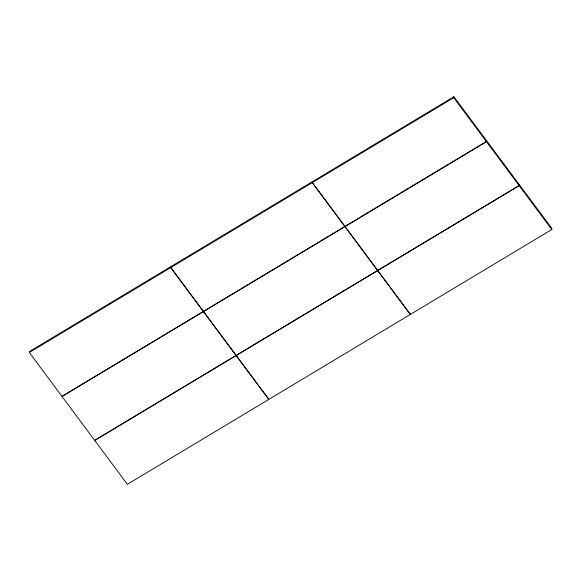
<?xml version="1.0" encoding="UTF-8"?>
<svg xmlns="http://www.w3.org/2000/svg" width="581" height="581" viewBox="0 0 581 581"><rect width="100%" height="100%" fill="white"/><g stroke="black" fill="none" stroke-linecap="round" stroke-linejoin="round"><path stroke-width="0.87" d="M551.79 229.524L519.182 185.68L519.341 184.722L551.95 228.565L551.79 229.524L410.418 314.394L410.578 313.428M453.746 97.702L312.375 182.565L344.983 226.408L486.355 141.546L453.746 97.702L453.906 96.744L312.534 181.606M486.355 141.546L486.515 140.587L453.906 96.744M486.464 141.691L486.624 140.733L519.232 184.576L519.073 185.535L377.701 270.405L345.092 226.561L486.464 141.691L519.073 185.535M29.478 351.527L170.85 266.657M171.003 266.563L312.375 181.7M519.182 185.68L377.81 270.55L410.418 314.394M170.691 267.623L29.319 352.485L61.927 396.329L203.299 311.467L170.691 267.623M312.215 182.659L170.843 267.529L203.452 311.372L344.823 226.503L312.215 182.659M203.408 311.612L62.036 396.474L94.645 440.318L236.017 355.456L203.408 311.612M344.932 226.655L203.561 311.518L236.169 355.361L377.541 270.499L344.932 226.655M236.126 355.601L94.754 440.463L127.362 484.307L268.734 399.445L236.126 355.601M377.65 270.644L236.278 355.507L268.887 399.35L410.259 314.488L377.65 270.644"/></g></svg>
